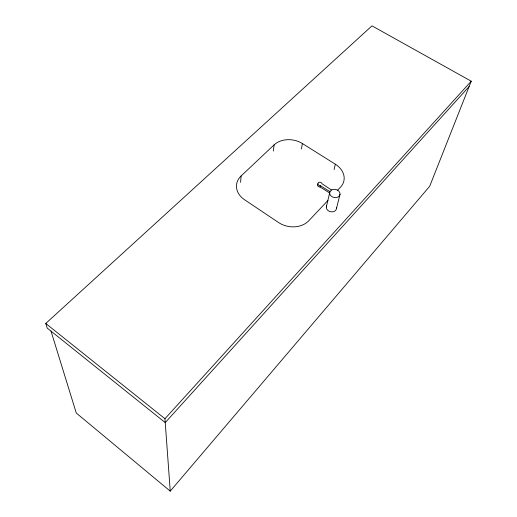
<?xml version="1.0" encoding="UTF-8"?>
<svg xmlns="http://www.w3.org/2000/svg" width="517" height="517" viewBox="0 0 517 517"><rect width="100%" height="100%" fill="white"/><g stroke="black" fill="none" stroke-linecap="round" stroke-linejoin="round"><path stroke-width="0.78" d="M240.592 182.359L241.109 175.974L274.12 144.844A20.493 15.6 8.9 0 1 302.374 143.526L335.333 164.212A20.809 16.059 11.7 0 1 340.554 187.102L337.271 190.579M273.325 151.074L274.12 144.844M301.437 148.967L302.374 143.526M329.626 192.951L320.023 186.967L320.307 185.629A2.178 1.693 11.6 0 1 317.819 184.033A2.178 1.693 11.6 0 1 319.584 182.204A2.178 1.693 11.6 0 1 322.078 183.8L331.475 189.991A5.267 4.11 13 0 1 339.727 192.466A5.267 4.11 13 0 1 334.835 197.617A5.267 4.11 13 0 1 329.93 191.62L320.307 185.629M334.105 169.55L335.333 164.212M326.317 206.981L329.93 191.62L331.475 189.991M336.457 208.538L340.024 194.25M469.126 86.533L165.24 422.609L47.215 328.082L45.767 323.474L371.988 25.85L471.233 81.208L429.698 186.249L170.242 491.15L76.277 413.025L51.015 331.119M170.242 491.15L164.962 418.731L471.233 81.208M327.978 200.422L308.856 220.694A21.52 17.21 9.7 0 1 278.592 222.549L244.47 199.691A21.203 16.686 6.5 0 1 241.109 175.974M45.767 323.474L164.962 418.731M336.393 207.466A5.138 4.065 13.1 0 1 330.951 211.828A5.138 4.065 13.1 0 1 326.608 205.96M320.023 186.967A2.171 1.693 11.6 0 1 318 186.217A2.171 1.693 11.6 0 1 317.645 184.504M317.91 184.13A2.171 1.693 11.6 0 1 318.291 183.839"/></g></svg>
